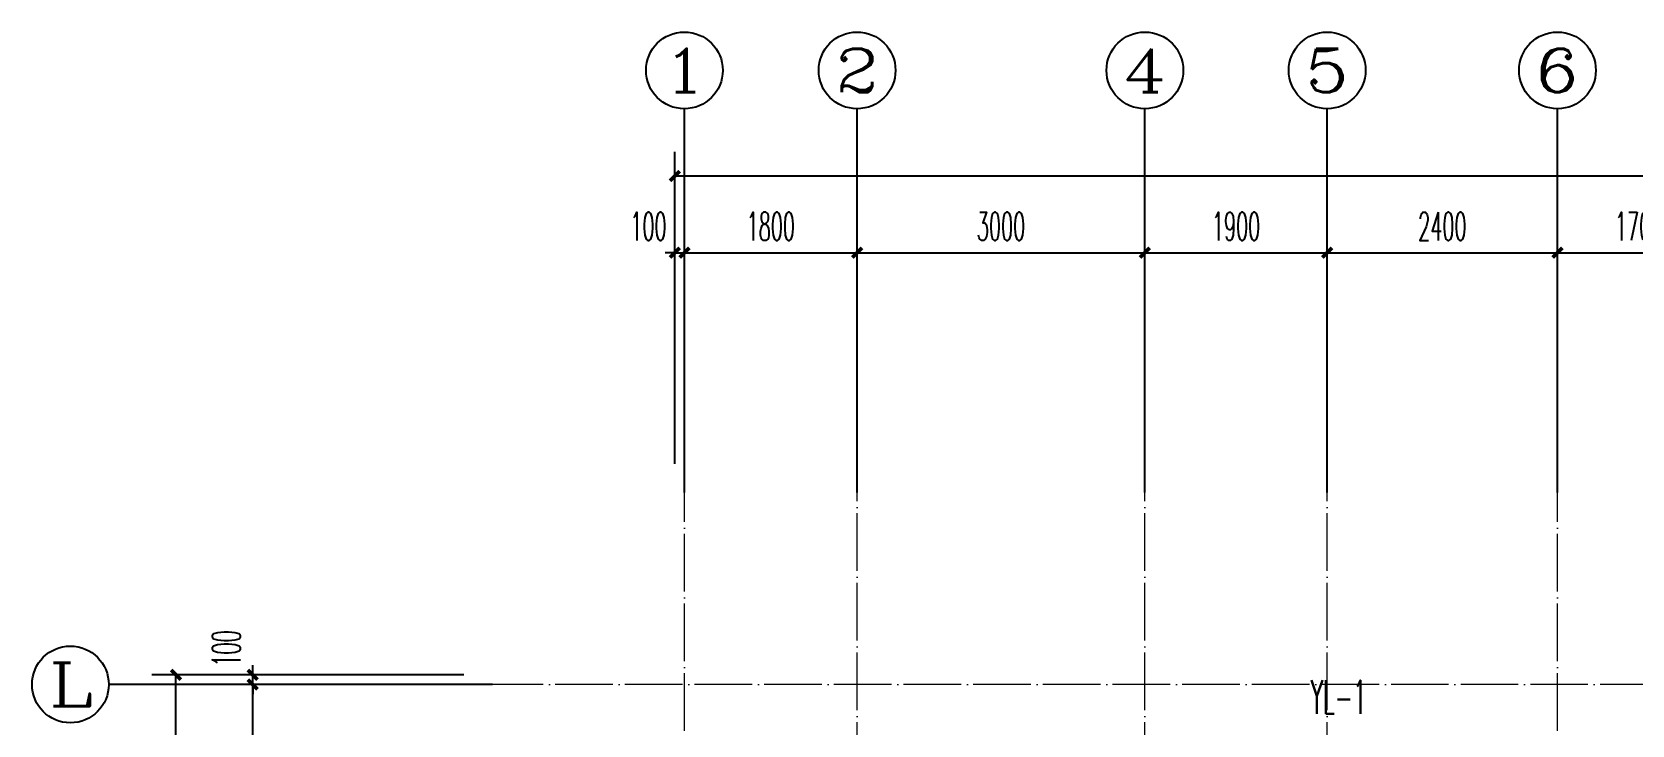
# Model space of a CAD drawing. Extents: x 27938 to 1042331, y -235042 to 1535213.
# Drawn here: x 675617 to 692294, y 453159 to 460382 of the extents above; entities that cross this region are included whole.
import ezdxf
from ezdxf.enums import TextEntityAlignment as Align

# ---------------------------------------------------------------- set-up
doc = ezdxf.new("R2010")
doc.units = 0
doc.header["$LTSCALE"] = 1000
doc.header["$MEASUREMENT"] = 0
doc.linetypes.add('DOTE', pattern=[2.42, 2, -0.2, 0.02, -0.2])
for name, color, linetype in [('3.5方案汇报，与郭总、侯月琴确定户型_t8$0$2020.03.04 -1安徽标准化洋房户型(UA）_t8_t8$0$看线', 154, 'Continuous'), ('AXIS', 3, 'Continuous'), ('AXIS_TEXT', 4, 'Continuous'), ('DIM_雨水', 3, 'Continuous')]:
    doc.layers.add(name, color=color, linetype=linetype)
doc.layers.add('DOTE', color=19, linetype='DOTE', lineweight=9)
doc.styles.add('_TCH_AXIS', font='COMPLEX', dxfattribs={"bigfont": 'GBCBIG'})
doc.styles.add('_TCH_DIM_T3', font='SIMPLEX.shx', dxfattribs={"width": 0.494118, "bigfont": 'GBCBIG.shx'})
doc.styles.add('_TWT_SERIAL', font='simplex.shx', dxfattribs={"width": 0.6, "oblique": 10, "height": 3, "bigfont": 'aadri.shx'})
doc.styles.add('COMPLEX', font='COMPLEX')
doc.dimstyles.new('_TCH_ARCH&&100', dxfattribs={"dimtxt": 297.5, "dimasz": 100, "dimexe": 250, "dimexo": 300, "dimgap": 126.25, "dimtad": 1, "dimdec": 0, "dimzin": 0, "dimdsep": 46, "dimtxsty": '_TCH_DIM_T3', "dimblk": 'ARCHTICK', "dimcen": 0.09, "dimclrt": 4, "dimazin": 2, "dimtfac": 1, "dimtdec": 0, "dimtix": 1, "dimtmove": 2, "dimatfit": 3, "dimfxl": 1, "dimtolj": 1, "dimtzin": 0, "dimarcsym": 0})

# ---------------------------------------------------------------- blocks, each defined once
blk = doc.blocks.new('GFDGDGRDGRDG')
at = {"layer": 'DOTE', "linetype": 'DOTE', "ltscale": 0.3}
for p, q in [((575594, 360558), (575594, 376108)), ((577394, 368758), (577394, 376108)), ((580394, 368758), (580394, 376108)), ((582294, 368758), (582294, 376108)), ((584694, 360558), (584694, 376108)), ((626394, 374108), (573594, 374108))]:
    blk.add_line(p, q, dxfattribs=at)
blk = doc.blocks.new('_ArchTick')
at = {"color": 0, "linetype": 'ByBlock', "const_width": 0.4}
blk.add_lwpolyline([(-0.5, -0.5), (0.5, 0.5)], dxfattribs=at)
blk = doc.blocks.new('*D815')
at = {"layer": 'AXIS', "color": 0, "lineweight": -2}
for p, q in [((680117, 453582), (677667, 453582)), ((677917, 451932), (677917, 453582)), ((680117, 451932), (677667, 451932))]:
    blk.add_line(p, q, dxfattribs=at)
at = {"layer": 'Defpoints', "color": 0}
for p in [(677917, 453582), (680417, 453582), (680417, 451932)]:
    blk.add_point(p, dxfattribs=at)
at = {"layer": 'AXIS', "color": 0, "lineweight": -2, "xscale": 100, "yscale": 100, "zscale": 100}
for p, rotation in [((677917, 453582), 90), ((677917, 451932), 270)]:
    blk.add_blockref('_ArchTick', p, dxfattribs=dict(at, rotation=rotation))
at = {"layer": 'AXIS', "color": 4, "insert": (677642, 452757), "char_height": 297.5, "attachment_point": 5, "rotation": 90, "style": '_TCH_DIM_T3'}
blk.add_mtext('\\A1;1650', dxfattribs=at)
blk = doc.blocks.new('*D816')
at = {"layer": 'AXIS', "color": 0, "lineweight": -2}
for p, q in [((680117, 453682), (677667, 453682)), ((677917, 453682), (677917, 453782)), ((677917, 453582), (677917, 453682)), ((680117, 453582), (677667, 453582)), ((677917, 453582), (677917, 453482))]:
    blk.add_line(p, q, dxfattribs=at)
at = {"layer": 'Defpoints', "color": 0}
for p in [(677917, 453682), (680417, 453682), (680417, 453582)]:
    blk.add_point(p, dxfattribs=at)
at = {"layer": 'AXIS', "color": 0, "lineweight": -2, "xscale": 100, "yscale": 100, "zscale": 100}
for p, rotation in [((677917, 453682), 270), ((677917, 453582), 90)]:
    blk.add_blockref('_ArchTick', p, dxfattribs=dict(at, rotation=rotation))
at = {"layer": 'AXIS', "color": 4, "insert": (677642, 453957), "char_height": 297.5, "attachment_point": 5, "rotation": 90, "style": '_TCH_DIM_T3'}
blk.add_mtext('\\A1;100', dxfattribs=at)
blk = doc.blocks.new('*D817')
at = {"layer": 'AXIS', "color": 0, "lineweight": -2}
for p, q in [((680117, 453682), (676867, 453682)), ((677117, 441782), (677117, 453682)), ((680117, 441782), (676867, 441782))]:
    blk.add_line(p, q, dxfattribs=at)
at = {"layer": 'Defpoints', "color": 0}
for p in [(677117, 453682), (680417, 453682), (680417, 441782)]:
    blk.add_point(p, dxfattribs=at)
at = {"layer": 'AXIS', "color": 0, "lineweight": -2, "xscale": 100, "yscale": 100, "zscale": 100}
for p, rotation in [((677117, 453682), 90), ((677117, 441782), 270)]:
    blk.add_blockref('_ArchTick', p, dxfattribs=dict(at, rotation=rotation))
at = {"layer": 'AXIS', "color": 4, "insert": (676842, 447732), "char_height": 297.5, "attachment_point": 5, "rotation": 90, "style": '_TCH_DIM_T3'}
blk.add_mtext('\\A1;11900', dxfattribs=at)
blk = doc.blocks.new('*D818')
at = {"layer": 'AXIS', "color": 0, "lineweight": -2}
for p, q in [((682317, 455882), (682317, 458332)), ((682417, 455882), (682417, 458332)), ((682317, 458082), (682217, 458082)), ((682317, 458082), (682417, 458082)), ((682417, 458082), (682517, 458082))]:
    blk.add_line(p, q, dxfattribs=at)
at = {"layer": 'Defpoints', "color": 0}
for p in [(682417, 458082), (682317, 455582), (682417, 455582)]:
    blk.add_point(p, dxfattribs=at)
at = {"layer": 'AXIS', "color": 0, "lineweight": -2, "xscale": 100, "yscale": 100, "zscale": 100}
blk.add_blockref('_ArchTick', (682317, 458082), dxfattribs=at)
at = {"layer": 'AXIS', "color": 0, "lineweight": -2, "xscale": 100, "yscale": 100, "zscale": 100, "rotation": 180}
blk.add_blockref('_ArchTick', (682417, 458082), dxfattribs=at)
at = {"layer": 'AXIS', "color": 4, "insert": (682042, 458357), "char_height": 297.5, "attachment_point": 5, "style": '_TCH_DIM_T3'}
blk.add_mtext('\\A1;100', dxfattribs=at)
blk = doc.blocks.new('*D819')
at = {"layer": 'AXIS', "color": 0, "lineweight": -2}
for p, q in [((682417, 455882), (682417, 458332)), ((684217, 455882), (684217, 458332)), ((682417, 458082), (684217, 458082))]:
    blk.add_line(p, q, dxfattribs=at)
at = {"layer": 'Defpoints', "color": 0}
for p in [(684217, 458082), (682417, 455582), (684217, 455582)]:
    blk.add_point(p, dxfattribs=at)
at = {"layer": 'AXIS', "color": 0, "lineweight": -2, "xscale": 100, "yscale": 100, "zscale": 100, "rotation": 180}
blk.add_blockref('_ArchTick', (682417, 458082), dxfattribs=at)
at = {"layer": 'AXIS', "color": 0, "lineweight": -2, "xscale": 100, "yscale": 100, "zscale": 100}
blk.add_blockref('_ArchTick', (684217, 458082), dxfattribs=at)
at = {"layer": 'AXIS', "color": 4, "insert": (683317, 458357), "char_height": 297.5, "attachment_point": 5, "style": '_TCH_DIM_T3'}
blk.add_mtext('\\A1;1800', dxfattribs=at)
blk = doc.blocks.new('*D820')
at = {"layer": 'AXIS', "color": 0, "lineweight": -2}
for p, q in [((684217, 455882), (684217, 458332)), ((687217, 455882), (687217, 458332)), ((684217, 458082), (687217, 458082))]:
    blk.add_line(p, q, dxfattribs=at)
at = {"layer": 'Defpoints', "color": 0}
for p in [(687217, 458082), (684217, 455582), (687217, 455582)]:
    blk.add_point(p, dxfattribs=at)
at = {"layer": 'AXIS', "color": 0, "lineweight": -2, "xscale": 100, "yscale": 100, "zscale": 100, "rotation": 180}
blk.add_blockref('_ArchTick', (684217, 458082), dxfattribs=at)
at = {"layer": 'AXIS', "color": 0, "lineweight": -2, "xscale": 100, "yscale": 100, "zscale": 100}
blk.add_blockref('_ArchTick', (687217, 458082), dxfattribs=at)
at = {"layer": 'AXIS', "color": 4, "insert": (685717, 458357), "char_height": 297.5, "attachment_point": 5, "style": '_TCH_DIM_T3'}
blk.add_mtext('\\A1;3000', dxfattribs=at)
blk = doc.blocks.new('*D821')
at = {"layer": 'AXIS', "color": 0, "lineweight": -2}
for p, q in [((687217, 455882), (687217, 458332)), ((689117, 455882), (689117, 458332)), ((687217, 458082), (689117, 458082))]:
    blk.add_line(p, q, dxfattribs=at)
at = {"layer": 'Defpoints', "color": 0}
for p in [(689117, 458082), (687217, 455582), (689117, 455582)]:
    blk.add_point(p, dxfattribs=at)
at = {"layer": 'AXIS', "color": 0, "lineweight": -2, "xscale": 100, "yscale": 100, "zscale": 100, "rotation": 180}
blk.add_blockref('_ArchTick', (687217, 458082), dxfattribs=at)
at = {"layer": 'AXIS', "color": 0, "lineweight": -2, "xscale": 100, "yscale": 100, "zscale": 100}
blk.add_blockref('_ArchTick', (689117, 458082), dxfattribs=at)
at = {"layer": 'AXIS', "color": 4, "insert": (688167, 458357), "char_height": 297.5, "attachment_point": 5, "style": '_TCH_DIM_T3'}
blk.add_mtext('\\A1;1900', dxfattribs=at)
blk = doc.blocks.new('*D822')
at = {"layer": 'AXIS', "color": 0, "lineweight": -2}
for p, q in [((689117, 455882), (689117, 458332)), ((691517, 455882), (691517, 458332)), ((689117, 458082), (691517, 458082))]:
    blk.add_line(p, q, dxfattribs=at)
at = {"layer": 'Defpoints', "color": 0}
for p in [(691517, 458082), (689117, 455582), (691517, 455582)]:
    blk.add_point(p, dxfattribs=at)
at = {"layer": 'AXIS', "color": 0, "lineweight": -2, "xscale": 100, "yscale": 100, "zscale": 100, "rotation": 180}
blk.add_blockref('_ArchTick', (689117, 458082), dxfattribs=at)
at = {"layer": 'AXIS', "color": 0, "lineweight": -2, "xscale": 100, "yscale": 100, "zscale": 100}
blk.add_blockref('_ArchTick', (691517, 458082), dxfattribs=at)
at = {"layer": 'AXIS', "color": 4, "insert": (690317, 458357), "char_height": 297.5, "attachment_point": 5, "style": '_TCH_DIM_T3'}
blk.add_mtext('\\A1;2400', dxfattribs=at)
blk = doc.blocks.new('*D823')
at = {"layer": 'AXIS', "color": 0, "lineweight": -2}
for p, q in [((691517, 455882), (691517, 458332)), ((693217, 455882), (693217, 458332)), ((691517, 458082), (693217, 458082))]:
    blk.add_line(p, q, dxfattribs=at)
at = {"layer": 'Defpoints', "color": 0}
for p in [(693217, 458082), (691517, 455582), (693217, 455582)]:
    blk.add_point(p, dxfattribs=at)
at = {"layer": 'AXIS', "color": 0, "lineweight": -2, "xscale": 100, "yscale": 100, "zscale": 100, "rotation": 180}
blk.add_blockref('_ArchTick', (691517, 458082), dxfattribs=at)
at = {"layer": 'AXIS', "color": 0, "lineweight": -2, "xscale": 100, "yscale": 100, "zscale": 100}
blk.add_blockref('_ArchTick', (693217, 458082), dxfattribs=at)
at = {"layer": 'AXIS', "color": 4, "insert": (692367, 458357), "char_height": 297.5, "attachment_point": 5, "style": '_TCH_DIM_T3'}
blk.add_mtext('\\A1;1700', dxfattribs=at)
blk = doc.blocks.new('*D830')
at = {"layer": 'AXIS', "color": 0, "lineweight": -2}
for p, q in [((682317, 455882), (682317, 459132)), ((731317, 455882), (731317, 459132)), ((682317, 458882), (731317, 458882))]:
    blk.add_line(p, q, dxfattribs=at)
at = {"layer": 'Defpoints', "color": 0}
for p in [(731317, 458882), (682317, 455582), (731317, 455582)]:
    blk.add_point(p, dxfattribs=at)
at = {"layer": 'AXIS', "color": 0, "lineweight": -2, "xscale": 100, "yscale": 100, "zscale": 100, "rotation": 180}
blk.add_blockref('_ArchTick', (682317, 458882), dxfattribs=at)
at = {"layer": 'AXIS', "color": 0, "lineweight": -2, "xscale": 100, "yscale": 100, "zscale": 100}
blk.add_blockref('_ArchTick', (731317, 458882), dxfattribs=at)
at = {"layer": 'AXIS', "color": 4, "insert": (706817, 459157), "char_height": 297.5, "attachment_point": 5, "style": '_TCH_DIM_T3'}
blk.add_mtext('\\A1;49000', dxfattribs=at)
blk = doc.blocks.new('_AXISO')
blk.add_circle((0, 0), 0.5)
at = {"layer": 'AXIS_TEXT', "style": 'COMPLEX', "width": 1.041667}
blk.add_attdef('A', text='', height=0.56, dxfattribs=at).set_placement((-0.25, -0.28), (0.25, -0.28), align=Align.FIT)

msp = doc.modelspace()

# ---------------------------------------------------------------- linework, layer by layer
at = {"layer": 'AXIS'}
for p, q in [((682416.6, 455582.1), (682416.6, 459582.1)), ((684216.6, 455582.1), (684216.6, 459582.1)), ((687216.6, 455582.1), (687216.6, 459582.1)), ((689116.6, 455582.1), (689116.6, 459582.1)), ((691516.6, 455582.1), (691516.6, 459582.1)), ((680416.6, 453582.1), (676416.6, 453582.1))]:
    msp.add_line(p, q, dxfattribs=at)

# ---------------------------------------------------------------- block references
at = {"layer": '3.5方案汇报，与郭总、侯月琴确定户型_t8$0$2020.03.04 -1安徽标准化洋房户型(UA）_t8_t8$0$看线', "ltscale": 10}
msp.add_blockref('GFDGDGRDGRDG', (106822.9, 79473.8), dxfattribs=at)
at = {"layer": 'AXIS'}
ref = msp.add_blockref('_AXISO', (682416.6, 459982.1), dxfattribs=dict(at, xscale=800, yscale=800, zscale=800))
ref.add_attrib('A', '1', dxfattribs={"layer": 'AXIS_TEXT', "height": 452.5, "style": '_TCH_AXIS', "width": 2.333333}).set_placement((682190.3, 459755.8), (682642.9, 459755.8), align=Align.FIT)
ref = msp.add_blockref('_AXISO', (684216.6, 459982.1), dxfattribs=dict(at, xscale=800, yscale=800, zscale=800))
ref.add_attrib('A', '2', dxfattribs={"layer": 'AXIS_TEXT', "height": 452.5, "style": '_TCH_AXIS', "width": 1.5}).set_placement((683990.3, 459755.8), (684442.9, 459755.8), align=Align.FIT)
ref = msp.add_blockref('_AXISO', (687216.6, 459982.1), dxfattribs=dict(at, xscale=800, yscale=800, zscale=800))
ref.add_attrib('A', '4', dxfattribs={"layer": 'AXIS_TEXT', "height": 452.5, "style": '_TCH_AXIS', "width": 1.3125}).set_placement((686990.3, 459755.8), (687442.9, 459755.8), align=Align.FIT)
ref = msp.add_blockref('_AXISO', (689116.6, 459982.1), dxfattribs=dict(at, xscale=800, yscale=800, zscale=800))
ref.add_attrib('A', '5', dxfattribs={"layer": 'AXIS_TEXT', "height": 452.5, "style": '_TCH_AXIS', "width": 1.5}).set_placement((688890.3, 459755.8), (689342.9, 459755.8), align=Align.FIT)
ref = msp.add_blockref('_AXISO', (691516.6, 459982.1), dxfattribs=dict(at, xscale=800, yscale=800, zscale=800))
ref.add_attrib('A', '6', dxfattribs={"layer": 'AXIS_TEXT', "height": 452.5, "style": '_TCH_AXIS', "width": 1.5}).set_placement((691290.3, 459755.8), (691742.9, 459755.8), align=Align.FIT)
ref = msp.add_blockref('_AXISO', (676016.6, 453582.1), dxfattribs=dict(at, xscale=800, yscale=800, zscale=800))
ref.add_attrib('A', 'L', dxfattribs={"layer": 'AXIS_TEXT', "height": 452.5, "style": '_TCH_AXIS', "width": 1.4}).set_placement((675790.3, 453355.8), (676242.9, 453355.8), align=Align.FIT)

# ---------------------------------------------------------------- texts
at = {"layer": 'DIM_雨水', "color": 7, "style": '_TWT_SERIAL', "width": 0.48}
msp.add_text('YL-1', height=350, dxfattribs=at).set_placement((688945.1, 453276.3))

# ---------------------------------------------------------------- dimensions: what is measured, and where the dimension line sits
at = {"layer": 'AXIS'}
for p1, p2, distance, picture, middle in [((682316.6, 455582.1), (731316.6, 455582.1), 3300, '*D830', (706816.6, 459157.1)), ((682416.6, 455582.1), (684216.6, 455582.1), 2500, '*D819', (683316.6, 458357.1)), ((684216.6, 455582.1), (687216.6, 455582.1), 2500, '*D820', (685716.6, 458357.1)), ((687216.6, 455582.1), (689116.6, 455582.1), 2500, '*D821', (688166.6, 458357.1)), ((689116.6, 455582.1), (691516.6, 455582.1), 2500, '*D822', (690316.6, 458357.1)), ((691516.6, 455582.1), (693216.6, 455582.1), 2500, '*D823', (692366.6, 458357.1)), ((680416.6, 441782.1), (680416.6, 453682.1), 3300, '*D817', (676841.6, 447732.1)), ((680416.6, 451932.1), (680416.6, 453582.1), 2500, '*D815', (677641.6, 452757.1))]:
    dim = msp.add_aligned_dim(p1=p1, p2=p2, distance=distance, dimstyle='_TCH_ARCH&&100', dxfattribs=at)
    dim.commit()
    dim.dimension.update_dxf_attribs({"geometry": picture, "text_midpoint": middle})
for base, p1, p2, angle, picture, middle in [((682416.6, 458082.1), (682316.6, 455582.1), (682416.6, 455582.1), 0, '*D818', (682041.6, 458357.1)), ((677916.6, 453682.1), (680416.6, 453582.1), (680416.6, 453682.1), 90, '*D816', (677641.6, 453957.1))]:
    dim = msp.add_linear_dim(base=base, p1=p1, p2=p2, angle=angle, dimstyle='_TCH_ARCH&&100', dxfattribs=at)
    dim.commit()
    dim.dimension.update_dxf_attribs({"geometry": picture, "text_midpoint": middle, "dimtype": 129})

doc.saveas('drawing.dxf')
